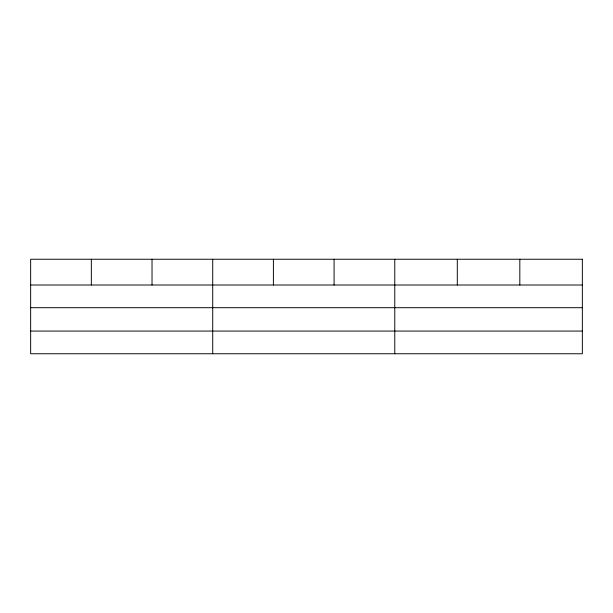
<?xml version="1.0" encoding="UTF-8"?>
<svg xmlns="http://www.w3.org/2000/svg" width="613" height="613" viewBox="0 0 613 613"><rect width="100%" height="100%" fill="white"/><g stroke="black" fill="none" stroke-linecap="round" stroke-linejoin="round"><path stroke-width="0.92" d="M30.65 285.007L582.35 285.007M30.65 307.695L582.35 307.695M30.65 331.066L582.35 331.066M519.824 259.245L519.824 285.007M457.298 259.245L457.298 285.007M394.772 259.245L394.772 353.755M334.085 259.245L334.085 285.007M273.398 259.245L273.398 285.007M212.711 259.245L212.711 353.755M152.024 259.245L152.024 285.007M91.337 259.245L91.337 285.007M582.35 259.245L30.65 259.245L30.65 353.755L582.35 353.755L582.35 259.245"/></g></svg>
